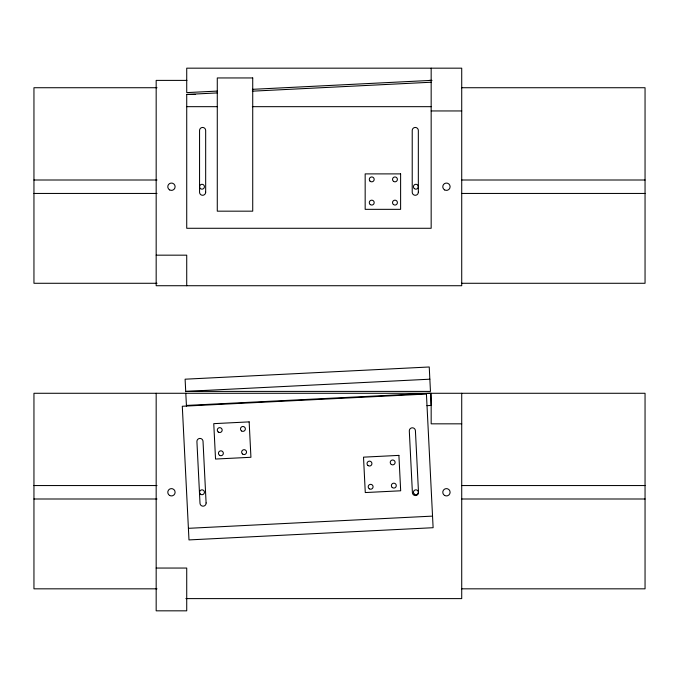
<?xml version="1.0" encoding="UTF-8"?>
<svg xmlns="http://www.w3.org/2000/svg" width="679" height="679" viewBox="0 0 679 679"><rect width="100%" height="100%" fill="white"/><g stroke="black" fill="none" stroke-linecap="round" stroke-linejoin="round"><path stroke-width="1.02" d="M217.416 91.079L186.725 92.616L186.725 68.172L461.72 68.172L461.72 285.723L156.17 285.723L156.17 80.394L186.937 80.394M252.333 89.339L431.165 80.394M431.165 68.172L431.165 228.28L186.725 228.28L186.725 94.449L217.416 92.913M252.333 91.173L431.165 82.227M185.715 391.401L430.461 391.401L429.238 366.983L185.104 379.196L185.715 391.401L429.849 379.196M186.419 405.439L430.554 393.234L431.165 405.439L426.938 405.652M188.406 528.321L432.54 516.116M429.052 80.394L432.014 80.394M157.019 87.727L33.95 87.727L33.95 283.279L157.019 283.279M461.508 87.727L645.05 87.727L645.05 283.279L461.508 283.279M186.725 94.449L195.187 94.449M186.725 106.671L217.416 106.671M252.333 106.671L431.165 106.671M431.165 110.949L461.72 110.949M33.95 180.003L157.019 180.003M461.508 180.003L645.05 180.003M33.95 193.447L157.019 193.447M461.508 193.447L645.05 193.447M156.17 255.168L186.725 255.168L186.725 285.723M461.72 423.832L431.165 423.832L431.165 393.277M33.95 485.553L157.019 485.553M461.508 485.553L645.05 485.553M33.95 498.997L157.019 498.997M461.508 498.997L645.05 498.997M156.17 568.051L186.725 568.051L186.725 610.828L156.17 610.828L156.17 393.277M157.019 588.829L33.95 588.829L33.95 393.277L645.05 393.277L645.05 588.829L461.508 588.829M185.876 598.606L461.72 598.606L461.72 393.277M185.808 393.234L186.47 406.458M426.429 394.049L182.295 406.254L188.983 539.915L433.117 527.71L426.429 394.049M249.159 421.88L213.758 423.654L215.532 459.046L250.933 457.281L249.159 421.88M398.904 455.388L363.511 457.154L365.277 492.555L400.678 490.79L398.904 455.388M252.724 77.949L217.28 77.949L217.28 211.169L252.724 211.169L252.724 77.949M400.61 173.892L365.166 173.892L365.166 209.336L400.61 209.336L400.61 173.892M418.502 492.343L415.412 430.698A3.055 3.055 0 0 0 412.212 427.804A3.055 3.055 0 0 0 409.31 431.004L412.399 492.648A3.055 3.055 0 0 0 415.599 495.551A3.055 3.055 0 0 0 418.502 492.343M206.102 502.961L203.021 441.316A3.055 3.055 0 0 0 199.813 438.422A3.055 3.055 0 0 0 196.918 441.622L199.999 503.266A3.055 3.055 0 0 0 203.199 506.169A3.055 3.055 0 0 0 206.102 502.961M418.332 192.225L418.332 130.504A3.055 3.055 0 0 0 415.276 127.448A3.055 3.055 0 0 0 412.221 130.504L412.221 192.225A3.055 3.055 0 0 0 415.276 195.28A3.055 3.055 0 0 0 418.332 192.225M205.669 192.225L205.669 130.504A3.055 3.055 0 0 0 202.614 127.448A3.055 3.055 0 0 0 199.558 130.504L199.558 192.225A3.055 3.055 0 0 0 202.614 195.28A3.055 3.055 0 0 0 205.669 192.225M444.609 189.899A3.667 3.667 0 0 0 450.109 186.725A3.667 3.667 0 0 0 444.609 183.551A3.667 3.667 0 0 0 444.609 189.899M169.614 189.899A3.667 3.667 0 0 0 175.114 186.725A3.667 3.667 0 0 0 169.614 183.551A3.667 3.667 0 0 0 169.614 189.899M241.554 430.944A2.444 2.444 0 0 0 245.365 429.103A2.444 2.444 0 0 0 241.86 426.726A2.444 2.444 0 0 0 241.554 430.944M219.572 455.329A2.444 2.444 0 0 0 223.34 453.394A2.444 2.444 0 0 0 219.775 451.102A2.444 2.444 0 0 0 219.572 455.329M242.454 453.937A2.444 2.444 0 0 0 246.477 452.621A2.444 2.444 0 0 0 243.328 449.795A2.444 2.444 0 0 0 242.454 453.937M218.273 432.039A2.444 2.444 0 0 0 222.16 430.376A2.444 2.444 0 0 0 218.774 427.838A2.444 2.444 0 0 0 218.273 432.039M368.018 465.548A2.444 2.444 0 0 0 371.914 463.884A2.444 2.444 0 0 0 368.519 461.338A2.444 2.444 0 0 0 368.018 465.548M391.308 464.453A2.444 2.444 0 0 0 395.11 462.603A2.444 2.444 0 0 0 391.613 460.226A2.444 2.444 0 0 0 391.308 464.453M369.325 488.838A2.444 2.444 0 0 0 373.085 486.894A2.444 2.444 0 0 0 369.52 484.611A2.444 2.444 0 0 0 369.325 488.838M392.199 487.446A2.444 2.444 0 0 0 396.23 486.13A2.444 2.444 0 0 0 393.073 483.295A2.444 2.444 0 0 0 392.199 487.446M169.614 495.449A3.667 3.667 0 0 0 175.114 492.275A3.667 3.667 0 0 0 169.614 489.101A3.667 3.667 0 0 0 169.614 495.449M444.609 495.449A3.667 3.667 0 0 0 450.109 492.275A3.667 3.667 0 0 0 444.609 489.101A3.667 3.667 0 0 0 444.609 495.449M414.3 188.584A2.444 2.444 0 0 0 418.289 187.175A2.444 2.444 0 0 0 415.073 184.416A2.444 2.444 0 0 0 414.3 188.584M200.534 188.677A2.444 2.444 0 0 0 204.43 187.022A2.444 2.444 0 0 0 201.052 184.476A2.444 2.444 0 0 0 200.534 188.677M370.267 204.566A2.444 2.444 0 0 0 374.171 202.911A2.444 2.444 0 0 0 370.785 200.364A2.444 2.444 0 0 0 370.267 204.566M393.54 181.378A2.444 2.444 0 0 0 397.393 179.629A2.444 2.444 0 0 0 393.956 177.168A2.444 2.444 0 0 0 393.54 181.378M370.021 181.123A2.444 2.444 0 0 0 374.104 180.011A2.444 2.444 0 0 0 371.099 177.032A2.444 2.444 0 0 0 370.021 181.123M393.404 204.498A2.444 2.444 0 0 0 397.376 203.029A2.444 2.444 0 0 0 394.117 200.322A2.444 2.444 0 0 0 393.404 204.498M200.415 494.134A2.444 2.444 0 0 0 204.404 492.725A2.444 2.444 0 0 0 201.188 489.966A2.444 2.444 0 0 0 200.415 494.134M414.419 494.227A2.444 2.444 0 0 0 418.315 492.572A2.444 2.444 0 0 0 414.937 490.026A2.444 2.444 0 0 0 414.419 494.227"/></g></svg>
